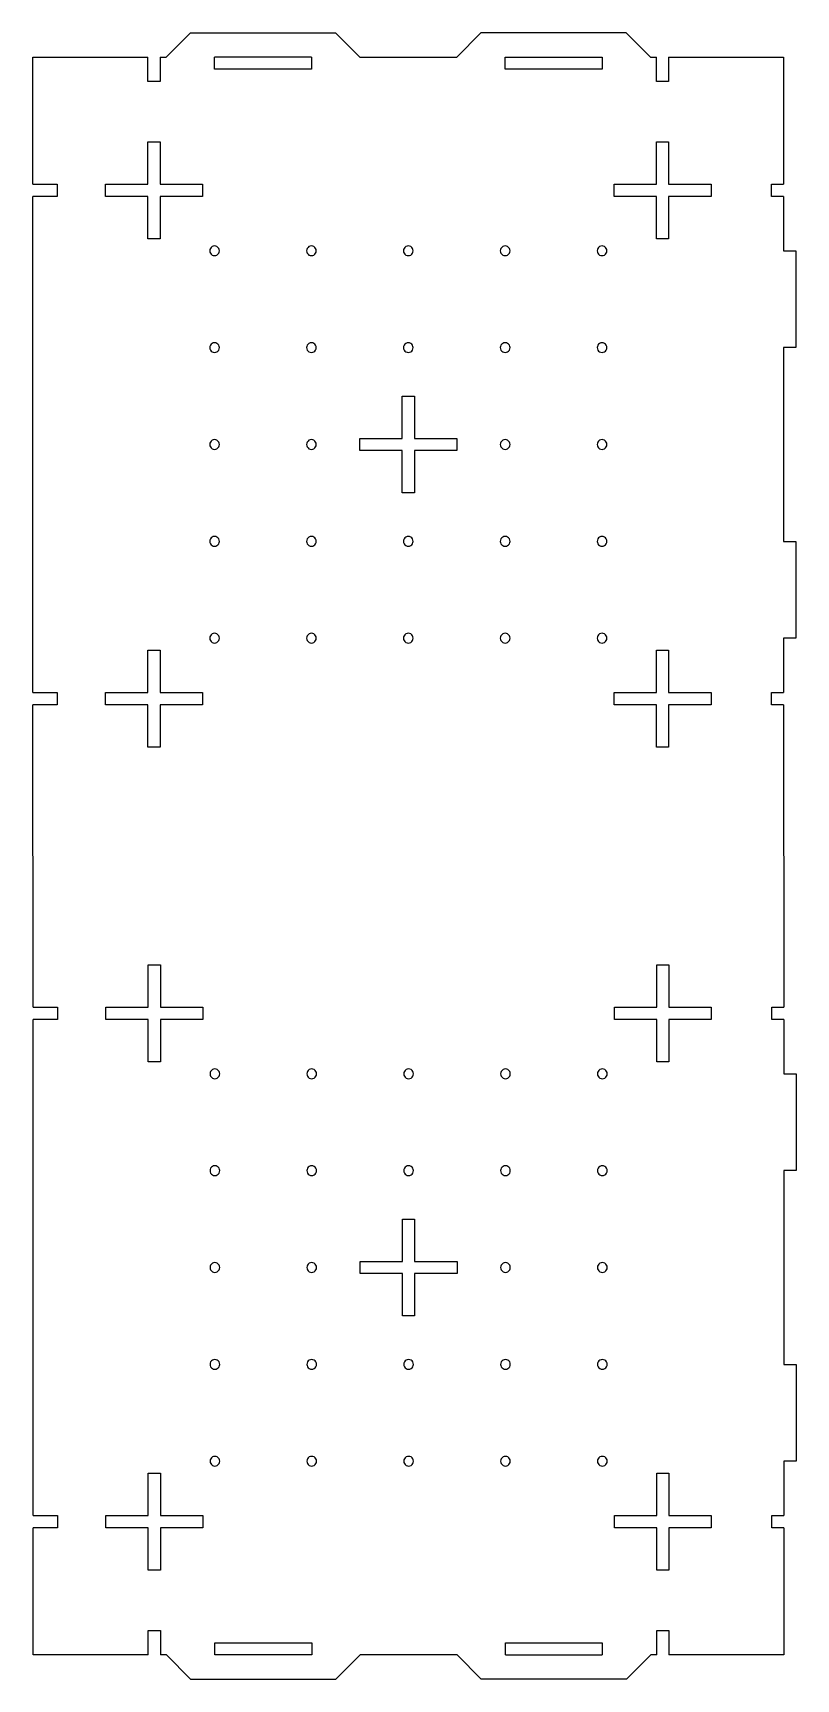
# Model space of a CAD drawing. Extents: x 5 to 694, y 5 to 686.
# Drawn here: x 379 to 694, y 5 to 685 of the extents above; entities that cross this region are included whole.
import ezdxf

# ---------------------------------------------------------------- set-up
doc = ezdxf.new("R2010")
doc.units = 0
doc.layers.add('Calque_1', color=7, linetype='CONTINUOUS')

msp = doc.modelspace()

# ---------------------------------------------------------------- linework, layer by layer
at = {"layer": 'Calque_1', "color": 7}
for p, q in [((433.879808, 675.086506), (443.879817, 685.086514)), ((443.879817, 685.086514), (503.87981, 685.086514)), ((503.87981, 685.086514), (513.879818, 675.086506)), ((553.879822, 675.086506), (563.879831, 685.086514)), ((623.879824, 685.086514), (563.879831, 685.086514)), ((623.879824, 685.086514), (633.879832, 675.086506)), ((378.879806, 675.086506), (426.379809, 675.086506)), ((378.879806, 622.586512), (378.879806, 675.086506)), ((426.379809, 665.086526), (426.379809, 675.086506)), ((431.379828, 675.086506), (431.379828, 665.086526)), ((431.379828, 675.086506), (433.879808, 675.086506)), ((453.879825, 670.086516), (453.879825, 675.086506)), ((493.87983, 675.086506), (453.879825, 675.086506)), ((493.87983, 675.086506), (493.87983, 670.086516)), ((513.879818, 675.086506), (553.879822, 675.086506)), ((573.879811, 675.086506), (613.879815, 675.086506)), ((573.879811, 670.086516), (573.879811, 675.086506)), ((613.879815, 675.086506), (613.879815, 670.086516)), ((633.879832, 675.086506), (636.379813, 675.086506)), ((636.379813, 665.086526), (636.379813, 675.086506)), ((641.379831, 675.086506), (688.879806, 675.086506)), ((641.379831, 675.086506), (641.379831, 665.086526)), ((688.879806, 675.086506), (688.879806, 622.586512)), ((493.87983, 670.086516), (453.879825, 670.086516)), ((613.879815, 670.086516), (573.879811, 670.086516)), ((431.379828, 665.086526), (426.379809, 665.086526)), ((641.379831, 665.086526), (636.379813, 665.086526)), ((426.379809, 622.586512), (426.379809, 640.086519)), ((426.379809, 640.086519), (431.379828, 640.086519)), ((431.379828, 640.086519), (431.379828, 622.586512)), ((636.379813, 640.086519), (641.379831, 640.086519)), ((636.379813, 622.586512), (636.379813, 640.086519)), ((641.379831, 640.086519), (641.379831, 622.586512)), ((378.879806, 622.586512), (388.879814, 622.586512)), ((388.879814, 622.586512), (388.879814, 617.586522)), ((408.879802, 622.586512), (426.379809, 622.586512)), ((408.879802, 617.586522), (408.879802, 622.586512)), ((431.379828, 622.586512), (448.879807, 622.586512)), ((448.879807, 622.586512), (448.879807, 617.586522)), ((618.879805, 617.586522), (618.879805, 622.586512)), ((618.879805, 622.586512), (636.379813, 622.586512)), ((641.379831, 622.586512), (658.87981, 622.586512)), ((658.87981, 622.586512), (658.87981, 617.586522)), ((683.879816, 617.586522), (683.879816, 622.586512)), ((683.879816, 622.586512), (688.879806, 622.586512)), ((388.879814, 617.586522), (378.879806, 617.586522)), ((378.879806, 412.586509), (378.879806, 617.586522)), ((426.379809, 617.586522), (408.879802, 617.586522)), ((426.379809, 600.086515), (426.379809, 617.586522)), ((448.879807, 617.586522), (431.379828, 617.586522)), ((431.379828, 617.586522), (431.379828, 600.086515)), ((636.379813, 617.586522), (618.879805, 617.586522)), ((636.379813, 600.086515), (636.379813, 617.586522)), ((658.87981, 617.586522), (641.379831, 617.586522)), ((641.379831, 617.586522), (641.379831, 600.086515)), ((688.879806, 617.586522), (683.879816, 617.586522)), ((688.879806, 617.586522), (688.879806, 595.086525)), ((431.379828, 600.086515), (426.379809, 600.086515)), ((641.379831, 600.086515), (636.379813, 600.086515)), ((453.879825, 593.086529), (453.879825, 593.086529)), ((493.87983, 593.086529), (493.87983, 593.086529)), ((533.879806, 593.086529), (533.879806, 593.086529)), ((573.879811, 593.086529), (573.879811, 593.086529)), ((613.879815, 593.086529), (613.879815, 593.086529)), ((688.879806, 595.086525), (693.879825, 595.086525)), ((693.879825, 595.086525), (693.879825, 555.08652)), ((453.879825, 553.086524), (453.879825, 553.086524)), ((493.87983, 553.086524), (493.87983, 553.086524)), ((533.879806, 553.086524), (533.879806, 553.086524)), ((573.879811, 553.086524), (573.879811, 553.086524)), ((613.879815, 553.086524), (613.879815, 553.086524)), ((693.879825, 555.08652), (688.879806, 555.08652)), ((688.879806, 555.08652), (688.879806, 475.086511)), ((531.379825, 535.086532), (536.379815, 535.086532)), ((531.379825, 517.586524), (531.379825, 535.086532)), ((536.379815, 535.086532), (536.379815, 517.586524)), ((513.879818, 517.586524), (531.379825, 517.586524)), ((513.879818, 512.586506), (513.879818, 517.586524)), ((536.379815, 517.586524), (553.879822, 517.586524)), ((553.879822, 517.586524), (553.879822, 512.586506)), ((453.879825, 513.086519), (453.879825, 513.086519)), ((493.87983, 513.086519), (493.87983, 513.086519)), ((531.379825, 512.586506), (513.879818, 512.586506)), ((531.379825, 495.086527), (531.379825, 512.586506)), ((536.379815, 512.586506), (536.379815, 495.086527)), ((553.879822, 512.586506), (536.379815, 512.586506)), ((573.879811, 513.086519), (573.879811, 513.086519)), ((613.879815, 513.086519), (613.879815, 513.086519)), ((536.379815, 495.086527), (531.379825, 495.086527)), ((453.879825, 473.086515), (453.879825, 473.086515)), ((493.87983, 473.086515), (493.87983, 473.086515)), ((533.879806, 473.086515), (533.879806, 473.086515)), ((573.879811, 473.086515), (573.879811, 473.086515)), ((613.879815, 473.086515), (613.879815, 473.086515)), ((688.879806, 475.086511), (693.879825, 475.086511)), ((693.879825, 475.086511), (693.879825, 435.086506)), ((426.379809, 412.586509), (426.379809, 430.086516)), ((426.379809, 430.086516), (431.379828, 430.086516)), ((431.379828, 430.086516), (431.379828, 412.586509)), ((453.879825, 433.08651), (453.879825, 433.08651)), ((493.87983, 433.08651), (493.87983, 433.08651)), ((533.879806, 433.08651), (533.879806, 433.08651)), ((573.879811, 433.08651), (573.879811, 433.08651)), ((613.879815, 433.08651), (613.879815, 433.08651)), ((636.379813, 412.586509), (636.379813, 430.086516)), ((636.379813, 430.086516), (641.379831, 430.086516)), ((641.379831, 430.086516), (641.379831, 412.586509)), ((693.879825, 435.086506), (688.879806, 435.086506)), ((688.879806, 435.086506), (688.879806, 412.586509)), ((378.879806, 412.586509), (388.879814, 412.586509)), ((388.879814, 412.586509), (388.879814, 407.586519)), ((408.879802, 407.586519), (408.879802, 412.586509)), ((408.879802, 412.586509), (426.379809, 412.586509)), ((431.379828, 412.586509), (448.879807, 412.586509)), ((448.879807, 412.586509), (448.879807, 407.586519)), ((618.879805, 407.586519), (618.879805, 412.586509)), ((618.879805, 412.586509), (636.379813, 412.586509)), ((641.379831, 412.586509), (658.87981, 412.586509)), ((658.87981, 412.586509), (658.87981, 407.586519)), ((683.879816, 407.586519), (683.879816, 412.586509)), ((683.879816, 412.586509), (688.879806, 412.586509)), ((388.879814, 407.586519), (378.879806, 407.586519)), ((378.879806, 355.086525), (378.879806, 407.586519)), ((426.379809, 407.586519), (408.879802, 407.586519)), ((426.379809, 390.086511), (426.379809, 407.586519)), ((431.379828, 407.586519), (431.379828, 390.086511)), ((448.879807, 407.586519), (431.379828, 407.586519)), ((636.379813, 407.586519), (618.879805, 407.586519)), ((636.379813, 390.086511), (636.379813, 407.586519)), ((641.379831, 407.586519), (641.379831, 390.086511)), ((658.87981, 407.586519), (641.379831, 407.586519)), ((688.879806, 407.586519), (683.879816, 407.586519)), ((688.879806, 407.586519), (688.879806, 355.086525)), ((431.379828, 390.086511), (426.379809, 390.086511)), ((641.379831, 390.086511), (636.379813, 390.086511)), ((379.006044, 335.141118), (378.879806, 355.086525)), ((688.879806, 355.086525), (689.006044, 335.141118)), ((379.006044, 282.641125), (379.006044, 335.141118)), ((689.006044, 335.141118), (689.006044, 282.641125)), ((426.506047, 282.641125), (426.506047, 300.141132)), ((426.506047, 300.141132), (431.506066, 300.141132)), ((431.506066, 300.141132), (431.506066, 282.641125)), ((636.506051, 300.141132), (641.506069, 300.141132)), ((636.506051, 282.641125), (636.506051, 300.141132)), ((641.506069, 300.141132), (641.506069, 282.641125)), ((379.006044, 282.641125), (389.006052, 282.641125)), ((389.006052, 282.641125), (389.006052, 277.641135)), ((409.00604, 282.641125), (426.506047, 282.641125)), ((409.00604, 277.641135), (409.00604, 282.641125)), ((431.506066, 282.641125), (449.006045, 282.641125)), ((449.006045, 282.641125), (449.006045, 277.641135)), ((619.006043, 277.641135), (619.006043, 282.641125)), ((619.006043, 282.641125), (636.506051, 282.641125)), ((641.506069, 282.641125), (659.006048, 282.641125)), ((659.006048, 282.641125), (659.006048, 277.641135)), ((684.006054, 277.641135), (684.006054, 282.641125)), ((684.006054, 282.641125), (689.006044, 282.641125)), ((389.006052, 277.641135), (379.006044, 277.641135)), ((379.006044, 72.641121), (379.006044, 277.641135)), ((426.506047, 277.641135), (409.00604, 277.641135)), ((426.506047, 260.141127), (426.506047, 277.641135)), ((449.006045, 277.641135), (431.506066, 277.641135)), ((431.506066, 277.641135), (431.506066, 260.141127)), ((636.506051, 277.641135), (619.006043, 277.641135)), ((636.506051, 260.141127), (636.506051, 277.641135)), ((659.006048, 277.641135), (641.506069, 277.641135)), ((641.506069, 277.641135), (641.506069, 260.141127)), ((689.006044, 277.641135), (684.006054, 277.641135)), ((689.006044, 277.641135), (689.006044, 255.141137)), ((431.506066, 260.141127), (426.506047, 260.141127)), ((641.506069, 260.141127), (636.506051, 260.141127)), ((454.006063, 253.141141), (454.006063, 253.141141)), ((494.006068, 253.141141), (494.006068, 253.141141)), ((534.006044, 253.141141), (534.006044, 253.141141)), ((574.006049, 253.141141), (574.006049, 253.141141)), ((614.006053, 253.141141), (614.006053, 253.141141)), ((689.006044, 255.141137), (694.006063, 255.141137)), ((694.006063, 255.141137), (694.006063, 215.141133)), ((454.006063, 213.141137), (454.006063, 213.141137)), ((494.006068, 213.141137), (494.006068, 213.141137)), ((534.006044, 213.141137), (534.006044, 213.141137)), ((574.006049, 213.141137), (574.006049, 213.141137)), ((614.006053, 213.141137), (614.006053, 213.141137)), ((694.006063, 215.141133), (689.006044, 215.141133)), ((689.006044, 215.141133), (689.006044, 135.141123)), ((531.506063, 195.141144), (536.506053, 195.141144)), ((531.506063, 177.641137), (531.506063, 195.141144)), ((536.506053, 195.141144), (536.506053, 177.641137)), ((514.006056, 177.641137), (531.506063, 177.641137)), ((514.006056, 172.641119), (514.006056, 177.641137)), ((536.506053, 177.641137), (554.00606, 177.641137)), ((554.00606, 177.641137), (554.00606, 172.641119)), ((454.006063, 173.141132), (454.006063, 173.141132)), ((494.006068, 173.141132), (494.006068, 173.141132)), ((531.506063, 172.641119), (514.006056, 172.641119)), ((531.506063, 155.14114), (531.506063, 172.641119)), ((536.506053, 172.641119), (536.506053, 155.14114)), ((554.00606, 172.641119), (536.506053, 172.641119)), ((574.006049, 173.141132), (574.006049, 173.141132)), ((614.006053, 173.141132), (614.006053, 173.141132)), ((536.506053, 155.14114), (531.506063, 155.14114)), ((454.006063, 133.141127), (454.006063, 133.141127)), ((494.006068, 133.141127), (494.006068, 133.141127)), ((534.006044, 133.141127), (534.006044, 133.141127)), ((574.006049, 133.141127), (574.006049, 133.141127)), ((614.006053, 133.141127), (614.006053, 133.141127)), ((689.006044, 135.141123), (694.006063, 135.141123)), ((694.006063, 135.141123), (694.006063, 95.141119)), ((426.506047, 72.641121), (426.506047, 90.141129)), ((426.506047, 90.141129), (431.506066, 90.141129)), ((431.506066, 90.141129), (431.506066, 72.641121)), ((454.006063, 93.141123), (454.006063, 93.141123)), ((494.006068, 93.141123), (494.006068, 93.141123)), ((534.006044, 93.141123), (534.006044, 93.141123)), ((574.006049, 93.141123), (574.006049, 93.141123)), ((614.006053, 93.141123), (614.006053, 93.141123)), ((636.506051, 72.641121), (636.506051, 90.141129)), ((636.506051, 90.141129), (641.506069, 90.141129)), ((641.506069, 90.141129), (641.506069, 72.641121)), ((694.006063, 95.141119), (689.006044, 95.141119)), ((689.006044, 95.141119), (689.006044, 72.641121)), ((379.006044, 72.641121), (389.006052, 72.641121)), ((389.006052, 72.641121), (389.006052, 67.641131)), ((409.00604, 67.641131), (409.00604, 72.641121)), ((409.00604, 72.641121), (426.506047, 72.641121)), ((431.506066, 72.641121), (449.006045, 72.641121)), ((449.006045, 72.641121), (449.006045, 67.641131)), ((619.006043, 67.641131), (619.006043, 72.641121)), ((619.006043, 72.641121), (636.506051, 72.641121)), ((641.506069, 72.641121), (659.006048, 72.641121)), ((659.006048, 72.641121), (659.006048, 67.641131)), ((684.006054, 67.641131), (684.006054, 72.641121)), ((684.006054, 72.641121), (689.006044, 72.641121)), ((389.006052, 67.641131), (379.006044, 67.641131)), ((379.006044, 15.141138), (379.006044, 67.641131)), ((426.506047, 67.641131), (409.00604, 67.641131)), ((426.506047, 50.141124), (426.506047, 67.641131)), ((431.506066, 67.641131), (431.506066, 50.141124)), ((449.006045, 67.641131), (431.506066, 67.641131)), ((636.506051, 67.641131), (619.006043, 67.641131)), ((636.506051, 50.141124), (636.506051, 67.641131)), ((641.506069, 67.641131), (641.506069, 50.141124)), ((659.006048, 67.641131), (641.506069, 67.641131)), ((689.006044, 67.641131), (684.006054, 67.641131)), ((689.006044, 67.641131), (689.006044, 15.141138)), ((431.506066, 50.141124), (426.506047, 50.141124)), ((641.506069, 50.141124), (636.506051, 50.141124)), ((426.506047, 15.141138), (426.506047, 25.141146)), ((426.506047, 25.141146), (431.506066, 25.141146)), ((431.506066, 25.141146), (431.506066, 15.141138)), ((636.506051, 15.141138), (636.506051, 25.141146)), ((636.506051, 25.141146), (641.506069, 25.141146)), ((641.506069, 25.141146), (641.506069, 15.141138)), ((426.506047, 15.141138), (379.006044, 15.141138)), ((434.006046, 15.141138), (431.506066, 15.141138)), ((444.006055, 5.141129), (434.006046, 15.141138)), ((454.006063, 15.141138), (454.006063, 20.141128)), ((454.006063, 20.141128), (494.006068, 20.141128)), ((494.006068, 15.141138), (454.006063, 15.141138)), ((494.006068, 20.141128), (494.006068, 15.141138)), ((514.006056, 15.141138), (504.006048, 5.141129)), ((554.00606, 15.141138), (514.006056, 15.141138)), ((564.006069, 5.141129), (554.00606, 15.141138)), ((574.006049, 20.141128), (614.006053, 20.141128)), ((574.006049, 15.141138), (574.006049, 20.141128)), ((574.006049, 15.141138), (614.006053, 15.141138)), ((614.006053, 20.141128), (614.006053, 15.141138)), ((634.00607, 15.141138), (624.006062, 5.141129)), ((636.506051, 15.141138), (634.00607, 15.141138)), ((689.006044, 15.141138), (641.506069, 15.141138)), ((444.006055, 5.141129), (504.006048, 5.141129)), ((624.006062, 5.141129), (564.006069, 5.141129))]:
    msp.add_line(p, q, dxfattribs=at)
for points in [[(452.144403, 596.087692), (451.786238, 595.468297), (451.786238, 594.704752), (452.144403, 594.085357)], [(453.879825, 597.086521), (453.164331, 597.087968), (452.502568, 596.707088), (452.144403, 596.087692)], [(452.144403, 594.085357), (452.502568, 593.465962), (453.164331, 593.085081), (453.879825, 593.086529)], [(455.615247, 596.087692), (455.257082, 596.707088), (454.595318, 597.087968), (453.879825, 597.086521)], [(453.879825, 593.086529), (454.595318, 593.085081), (455.257082, 593.465962), (455.615247, 594.085357)], [(455.615247, 594.085357), (455.973412, 594.704752), (455.973412, 595.468297), (455.615247, 596.087692)], [(492.144408, 596.087692), (491.786242, 595.468297), (491.786242, 594.704752), (492.144408, 594.085357)], [(493.87983, 597.086521), (493.164336, 597.087968), (492.502573, 596.707088), (492.144408, 596.087692)], [(492.144408, 594.085357), (492.502573, 593.465962), (493.164336, 593.085081), (493.87983, 593.086529)], [(495.615252, 596.087692), (495.257086, 596.707088), (494.595323, 597.087968), (493.87983, 597.086521)], [(493.87983, 593.086529), (494.595323, 593.085081), (495.257086, 593.465962), (495.615252, 594.085357)], [(495.615252, 594.085357), (495.973417, 594.704752), (495.973417, 595.468297), (495.615252, 596.087692)], [(532.144384, 596.087692), (531.786219, 595.468297), (531.786219, 594.704752), (532.144384, 594.085357)], [(533.879806, 597.086521), (533.164313, 597.087968), (532.502549, 596.707088), (532.144384, 596.087692)], [(532.144384, 594.085357), (532.502549, 593.465962), (533.164313, 593.085081), (533.879806, 593.086529)], [(535.615228, 596.087692), (535.257063, 596.707088), (534.595299, 597.087968), (533.879806, 597.086521)], [(533.879806, 593.086529), (534.595299, 593.085081), (535.257063, 593.465962), (535.615228, 594.085357)], [(535.615228, 594.085357), (535.973393, 594.704752), (535.973393, 595.468297), (535.615228, 596.087692)], [(572.144389, 596.087692), (571.786223, 595.468297), (571.786223, 594.704752), (572.144389, 594.085357)], [(573.879811, 597.086521), (573.164317, 597.087968), (572.502554, 596.707088), (572.144389, 596.087692)], [(572.144389, 594.085357), (572.502554, 593.465962), (573.164317, 593.085081), (573.879811, 593.086529)], [(575.615233, 596.087692), (575.257067, 596.707088), (574.595304, 597.087968), (573.879811, 597.086521)], [(573.879811, 593.086529), (574.595304, 593.085081), (575.257067, 593.465962), (575.615233, 594.085357)], [(575.615233, 594.085357), (575.973398, 594.704752), (575.973398, 595.468297), (575.615233, 596.087692)], [(612.144393, 596.087692), (611.786228, 595.468297), (611.786228, 594.704752), (612.144393, 594.085357)], [(613.879815, 597.086521), (613.164322, 597.087968), (612.502559, 596.707088), (612.144393, 596.087692)], [(612.144393, 594.085357), (612.502559, 593.465962), (613.164322, 593.085081), (613.879815, 593.086529)], [(615.615237, 596.087692), (615.257072, 596.707088), (614.595309, 597.087968), (613.879815, 597.086521)], [(613.879815, 593.086529), (614.595309, 593.085081), (615.257072, 593.465962), (615.615237, 594.085357)], [(615.615237, 594.085357), (615.973403, 594.704752), (615.973403, 595.468297), (615.615237, 596.087692)], [(452.144462, 556.087667), (451.786312, 555.468282), (451.786312, 554.704758), (452.144462, 554.085373)], [(453.879825, 557.086516), (453.164348, 557.087938), (452.502611, 556.707052), (452.144462, 556.087667)], [(452.144462, 554.085373), (452.502611, 553.465988), (453.164348, 553.085102), (453.879825, 553.086524)], [(455.615188, 556.087667), (455.257039, 556.707052), (454.595302, 557.087938), (453.879825, 557.086516)], [(453.879825, 553.086524), (454.595302, 553.085102), (455.257039, 553.465988), (455.615188, 554.085373)], [(455.615188, 554.085373), (455.973338, 554.704758), (455.973338, 555.468282), (455.615188, 556.087667)], [(492.144466, 556.087667), (491.786317, 555.468282), (491.786317, 554.704758), (492.144466, 554.085373)], [(493.87983, 557.086516), (493.164353, 557.087938), (492.502616, 556.707052), (492.144466, 556.087667)], [(492.144466, 554.085373), (492.502616, 553.465988), (493.164353, 553.085102), (493.87983, 553.086524)], [(495.615193, 556.087667), (495.257043, 556.707052), (494.595306, 557.087938), (493.87983, 557.086516)], [(493.87983, 553.086524), (494.595306, 553.085102), (495.257043, 553.465988), (495.615193, 554.085373)], [(495.615193, 554.085373), (495.973342, 554.704758), (495.973342, 555.468282), (495.615193, 556.087667)], [(532.144443, 556.087667), (531.786293, 555.468282), (531.786293, 554.704758), (532.144443, 554.085373)], [(533.879806, 557.086516), (533.164329, 557.087938), (532.502592, 556.707052), (532.144443, 556.087667)], [(532.144443, 554.085373), (532.502592, 553.465988), (533.164329, 553.085102), (533.879806, 553.086524)], [(535.615169, 556.087667), (535.25702, 556.707052), (534.595283, 557.087938), (533.879806, 557.086516)], [(533.879806, 553.086524), (534.595283, 553.085102), (535.25702, 553.465988), (535.615169, 554.085373)], [(535.615169, 554.085373), (535.973319, 554.704758), (535.973319, 555.468282), (535.615169, 556.087667)], [(572.144447, 556.087667), (571.786298, 555.468282), (571.786298, 554.704758), (572.144447, 554.085373)], [(573.879811, 557.086516), (573.164334, 557.087938), (572.502597, 556.707052), (572.144447, 556.087667)], [(572.144447, 554.085373), (572.502597, 553.465988), (573.164334, 553.085102), (573.879811, 553.086524)], [(575.615174, 556.087667), (575.257024, 556.707052), (574.595287, 557.087938), (573.879811, 557.086516)], [(573.879811, 553.086524), (574.595287, 553.085102), (575.257024, 553.465988), (575.615174, 554.085373)], [(575.615174, 554.085373), (575.973323, 554.704758), (575.973323, 555.468282), (575.615174, 556.087667)], [(612.144452, 556.087667), (611.786303, 555.468282), (611.786303, 554.704758), (612.144452, 554.085373)], [(613.879815, 557.086516), (613.164339, 557.087938), (612.502602, 556.707052), (612.144452, 556.087667)], [(612.144452, 554.085373), (612.502602, 553.465988), (613.164339, 553.085102), (613.879815, 553.086524)], [(615.615179, 556.087667), (615.257029, 556.707052), (614.595292, 557.087938), (613.879815, 557.086516)], [(613.879815, 553.086524), (614.595292, 553.085102), (615.257029, 553.465988), (615.615179, 554.085373)], [(615.615179, 554.085373), (615.973328, 554.704758), (615.973328, 555.468282), (615.615179, 556.087667)], [(453.879825, 517.086511), (453.164331, 517.087959), (452.502568, 516.707078), (452.144403, 516.087683)], [(455.615247, 516.087683), (455.257082, 516.707078), (454.595318, 517.087959), (453.879825, 517.086511)], [(493.87983, 517.086511), (493.164336, 517.087959), (492.502573, 516.707078), (492.144408, 516.087683)], [(495.615252, 516.087683), (495.257086, 516.707078), (494.595323, 517.087959), (493.87983, 517.086511)], [(573.879811, 517.086511), (573.164317, 517.087959), (572.502554, 516.707078), (572.144389, 516.087683)], [(575.615233, 516.087683), (575.257067, 516.707078), (574.595304, 517.087959), (573.879811, 517.086511)], [(613.879815, 517.086511), (613.164322, 517.087959), (612.502559, 516.707078), (612.144393, 516.087683)], [(615.615237, 516.087683), (615.257072, 516.707078), (614.595309, 517.087959), (613.879815, 517.086511)], [(452.144403, 516.087683), (451.786238, 515.468288), (451.786238, 514.704743), (452.144403, 514.085348)], [(452.144403, 514.085348), (452.502568, 513.465952), (453.164331, 513.085072), (453.879825, 513.086519)], [(453.879825, 513.086519), (454.595318, 513.085072), (455.257082, 513.465952), (455.615247, 514.085348)], [(455.615247, 514.085348), (455.973412, 514.704743), (455.973412, 515.468288), (455.615247, 516.087683)], [(492.144408, 516.087683), (491.786242, 515.468288), (491.786242, 514.704743), (492.144408, 514.085348)], [(492.144408, 514.085348), (492.502573, 513.465952), (493.164336, 513.085072), (493.87983, 513.086519)], [(493.87983, 513.086519), (494.595323, 513.085072), (495.257086, 513.465952), (495.615252, 514.085348)], [(495.615252, 514.085348), (495.973417, 514.704743), (495.973417, 515.468288), (495.615252, 516.087683)], [(572.144389, 516.087683), (571.786223, 515.468288), (571.786223, 514.704743), (572.144389, 514.085348)], [(572.144389, 514.085348), (572.502554, 513.465952), (573.164317, 513.085072), (573.879811, 513.086519)], [(573.879811, 513.086519), (574.595304, 513.085072), (575.257067, 513.465952), (575.615233, 514.085348)], [(575.615233, 514.085348), (575.973398, 514.704743), (575.973398, 515.468288), (575.615233, 516.087683)], [(612.144393, 516.087683), (611.786228, 515.468288), (611.786228, 514.704743), (612.144393, 514.085348)], [(612.144393, 514.085348), (612.502559, 513.465952), (613.164322, 513.085072), (613.879815, 513.086519)], [(613.879815, 513.086519), (614.595309, 513.085072), (615.257072, 513.465952), (615.615237, 514.085348)], [(615.615237, 514.085348), (615.973403, 514.704743), (615.973403, 515.468288), (615.615237, 516.087683)], [(452.144462, 476.087658), (451.786312, 475.468273), (451.786312, 474.704748), (452.144462, 474.085363)], [(453.879825, 477.086507), (453.164348, 477.087929), (452.502611, 476.707043), (452.144462, 476.087658)], [(455.615188, 476.087658), (455.257039, 476.707043), (454.595302, 477.087929), (453.879825, 477.086507)], [(455.615188, 474.085363), (455.973338, 474.704748), (455.973338, 475.468273), (455.615188, 476.087658)], [(492.144466, 476.087658), (491.786317, 475.468273), (491.786317, 474.704748), (492.144466, 474.085363)], [(493.87983, 477.086507), (493.164353, 477.087929), (492.502616, 476.707043), (492.144466, 476.087658)], [(495.615193, 476.087658), (495.257043, 476.707043), (494.595306, 477.087929), (493.87983, 477.086507)], [(495.615193, 474.085363), (495.973342, 474.704748), (495.973342, 475.468273), (495.615193, 476.087658)], [(532.144443, 476.087658), (531.786293, 475.468273), (531.786293, 474.704748), (532.144443, 474.085363)], [(533.879806, 477.086507), (533.164329, 477.087929), (532.502592, 476.707043), (532.144443, 476.087658)], [(535.615169, 476.087658), (535.25702, 476.707043), (534.595283, 477.087929), (533.879806, 477.086507)], [(535.615169, 474.085363), (535.973319, 474.704748), (535.973319, 475.468273), (535.615169, 476.087658)], [(572.144447, 476.087658), (571.786298, 475.468273), (571.786298, 474.704748), (572.144447, 474.085363)], [(573.879811, 477.086507), (573.164334, 477.087929), (572.502597, 476.707043), (572.144447, 476.087658)], [(575.615174, 476.087658), (575.257024, 476.707043), (574.595287, 477.087929), (573.879811, 477.086507)], [(575.615174, 474.085363), (575.973323, 474.704748), (575.973323, 475.468273), (575.615174, 476.087658)], [(612.144452, 476.087658), (611.786303, 475.468273), (611.786303, 474.704748), (612.144452, 474.085363)], [(613.879815, 477.086507), (613.164339, 477.087929), (612.502602, 476.707043), (612.144452, 476.087658)], [(615.615179, 476.087658), (615.257029, 476.707043), (614.595292, 477.087929), (613.879815, 477.086507)], [(615.615179, 474.085363), (615.973328, 474.704748), (615.973328, 475.468273), (615.615179, 476.087658)], [(452.144462, 474.085363), (452.502611, 473.465978), (453.164348, 473.085092), (453.879825, 473.086515)], [(453.879825, 473.086515), (454.595302, 473.085092), (455.257039, 473.465978), (455.615188, 474.085363)], [(492.144466, 474.085363), (492.502616, 473.465978), (493.164353, 473.085092), (493.87983, 473.086515)], [(493.87983, 473.086515), (494.595306, 473.085092), (495.257043, 473.465978), (495.615193, 474.085363)], [(532.144443, 474.085363), (532.502592, 473.465978), (533.164329, 473.085092), (533.879806, 473.086515)], [(533.879806, 473.086515), (534.595283, 473.085092), (535.25702, 473.465978), (535.615169, 474.085363)], [(572.144447, 474.085363), (572.502597, 473.465978), (573.164334, 473.085092), (573.879811, 473.086515)], [(573.879811, 473.086515), (574.595287, 473.085092), (575.257024, 473.465978), (575.615174, 474.085363)], [(612.144452, 474.085363), (612.502602, 473.465978), (613.164339, 473.085092), (613.879815, 473.086515)], [(613.879815, 473.086515), (614.595292, 473.085092), (615.257029, 473.465978), (615.615179, 474.085363)], [(452.147765, 436.086525), (451.790498, 435.46772), (451.790498, 434.70532), (452.147765, 434.086515)], [(453.879825, 437.08653), (453.16529, 437.08653), (452.505033, 436.70533), (452.147765, 436.086525)], [(455.611884, 436.086525), (455.254617, 436.70533), (454.59436, 437.08653), (453.879825, 437.08653)], [(455.611884, 434.086515), (455.969152, 434.70532), (455.969152, 435.46772), (455.611884, 436.086525)], [(492.14777, 436.086525), (491.790503, 435.46772), (491.790503, 434.70532), (492.14777, 434.086515)], [(493.87983, 437.08653), (493.165295, 437.08653), (492.505037, 436.70533), (492.14777, 436.086525)], [(495.611889, 436.086525), (495.254622, 436.70533), (494.594364, 437.08653), (493.87983, 437.08653)], [(495.611889, 434.086515), (495.969157, 434.70532), (495.969157, 435.46772), (495.611889, 436.086525)], [(532.147746, 436.086525), (531.790479, 435.46772), (531.790479, 434.70532), (532.147746, 434.086515)], [(533.879806, 437.08653), (533.165271, 437.08653), (532.505014, 436.70533), (532.147746, 436.086525)], [(535.611866, 436.086525), (535.254598, 436.70533), (534.594341, 437.08653), (533.879806, 437.08653)], [(535.611866, 434.086515), (535.969133, 434.70532), (535.969133, 435.46772), (535.611866, 436.086525)], [(572.147751, 436.086525), (571.790484, 435.46772), (571.790484, 434.70532), (572.147751, 434.086515)], [(573.879811, 437.08653), (573.165276, 437.08653), (572.505018, 436.70533), (572.147751, 436.086525)], [(575.61187, 436.086525), (575.254603, 436.70533), (574.594345, 437.08653), (573.879811, 437.08653)], [(575.61187, 434.086515), (575.969138, 434.70532), (575.969138, 435.46772), (575.61187, 436.086525)], [(612.147756, 436.086525), (611.790488, 435.46772), (611.790488, 434.70532), (612.147756, 434.086515)], [(613.879815, 437.08653), (613.165281, 437.08653), (612.505023, 436.70533), (612.147756, 436.086525)], [(615.611875, 436.086525), (615.254608, 436.70533), (614.59435, 437.08653), (613.879815, 437.08653)], [(615.611875, 434.086515), (615.969142, 434.70532), (615.969142, 435.46772), (615.611875, 436.086525)], [(452.147765, 434.086515), (452.505033, 433.46771), (453.16529, 433.08651), (453.879825, 433.08651)], [(453.879825, 433.08651), (454.59436, 433.08651), (455.254617, 433.46771), (455.611884, 434.086515)], [(492.14777, 434.086515), (492.505037, 433.46771), (493.165295, 433.08651), (493.87983, 433.08651)], [(493.87983, 433.08651), (494.594364, 433.08651), (495.254622, 433.46771), (495.611889, 434.086515)], [(532.147746, 434.086515), (532.505014, 433.46771), (533.165271, 433.08651), (533.879806, 433.08651)], [(533.879806, 433.08651), (534.594341, 433.08651), (535.254598, 433.46771), (535.611866, 434.086515)], [(572.147751, 434.086515), (572.505018, 433.46771), (573.165276, 433.08651), (573.879811, 433.08651)], [(573.879811, 433.08651), (574.594345, 433.08651), (575.254603, 433.46771), (575.61187, 434.086515)], [(612.147756, 434.086515), (612.505023, 433.46771), (613.165281, 433.08651), (613.879815, 433.08651)], [(613.879815, 433.08651), (614.59435, 433.08651), (615.254608, 433.46771), (615.611875, 434.086515)], [(452.270641, 256.142305), (451.912476, 255.52291), (451.912476, 254.759365), (452.270641, 254.13997)], [(454.006063, 257.141133), (453.290569, 257.142581), (452.628806, 256.7617), (452.270641, 256.142305)], [(452.270641, 254.13997), (452.628806, 253.520574), (453.290569, 253.139694), (454.006063, 253.141141)], [(455.741485, 256.142305), (455.38332, 256.7617), (454.721556, 257.142581), (454.006063, 257.141133)], [(454.006063, 253.141141), (454.721556, 253.139694), (455.38332, 253.520574), (455.741485, 254.13997)], [(455.741485, 254.13997), (456.09965, 254.759365), (456.09965, 255.52291), (455.741485, 256.142305)], [(492.270646, 256.142305), (491.91248, 255.52291), (491.91248, 254.759365), (492.270646, 254.13997)], [(494.006068, 257.141133), (493.290574, 257.142581), (492.628811, 256.7617), (492.270646, 256.142305)], [(492.270646, 254.13997), (492.628811, 253.520574), (493.290574, 253.139694), (494.006068, 253.141141)], [(495.74149, 256.142305), (495.383324, 256.7617), (494.721561, 257.142581), (494.006068, 257.141133)], [(494.006068, 253.141141), (494.721561, 253.139694), (495.383324, 253.520574), (495.74149, 254.13997)], [(495.74149, 254.13997), (496.099655, 254.759365), (496.099655, 255.52291), (495.74149, 256.142305)], [(532.270622, 256.142305), (531.912457, 255.52291), (531.912457, 254.759365), (532.270622, 254.13997)], [(534.006044, 257.141133), (533.290551, 257.142581), (532.628787, 256.7617), (532.270622, 256.142305)], [(532.270622, 254.13997), (532.628787, 253.520574), (533.290551, 253.139694), (534.006044, 253.141141)], [(535.741466, 256.142305), (535.383301, 256.7617), (534.721537, 257.142581), (534.006044, 257.141133)], [(534.006044, 253.141141), (534.721537, 253.139694), (535.383301, 253.520574), (535.741466, 254.13997)], [(535.741466, 254.13997), (536.099631, 254.759365), (536.099631, 255.52291), (535.741466, 256.142305)], [(572.270627, 256.142305), (571.912461, 255.52291), (571.912461, 254.759365), (572.270627, 254.13997)], [(574.006049, 257.141133), (573.290555, 257.142581), (572.628792, 256.7617), (572.270627, 256.142305)], [(572.270627, 254.13997), (572.628792, 253.520574), (573.290555, 253.139694), (574.006049, 253.141141)], [(575.741471, 256.142305), (575.383305, 256.7617), (574.721542, 257.142581), (574.006049, 257.141133)], [(574.006049, 253.141141), (574.721542, 253.139694), (575.383305, 253.520574), (575.741471, 254.13997)], [(575.741471, 254.13997), (576.099636, 254.759365), (576.099636, 255.52291), (575.741471, 256.142305)], [(612.270631, 256.142305), (611.912466, 255.52291), (611.912466, 254.759365), (612.270631, 254.13997)], [(614.006053, 257.141133), (613.29056, 257.142581), (612.628797, 256.7617), (612.270631, 256.142305)], [(612.270631, 254.13997), (612.628797, 253.520574), (613.29056, 253.139694), (614.006053, 253.141141)], [(615.741475, 256.142305), (615.38331, 256.7617), (614.721547, 257.142581), (614.006053, 257.141133)], [(614.006053, 253.141141), (614.721547, 253.139694), (615.38331, 253.520574), (615.741475, 254.13997)], [(615.741475, 254.13997), (616.099641, 254.759365), (616.099641, 255.52291), (615.741475, 256.142305)], [(452.2707, 216.14228), (451.91255, 215.522895), (451.91255, 214.75937), (452.2707, 214.139985)], [(454.006063, 217.141129), (453.290586, 217.142551), (452.628849, 216.761665), (452.2707, 216.14228)], [(452.2707, 214.139985), (452.628849, 213.5206), (453.290586, 213.139714), (454.006063, 213.141137)], [(455.741426, 216.14228), (455.383277, 216.761665), (454.72154, 217.142551), (454.006063, 217.141129)], [(454.006063, 213.141137), (454.72154, 213.139714), (455.383277, 213.5206), (455.741426, 214.139985)], [(455.741426, 214.139985), (456.099576, 214.75937), (456.099576, 215.522895), (455.741426, 216.14228)], [(492.270704, 216.14228), (491.912555, 215.522895), (491.912555, 214.75937), (492.270704, 214.139985)], [(494.006068, 217.141129), (493.290591, 217.142551), (492.628854, 216.761665), (492.270704, 216.14228)], [(492.270704, 214.139985), (492.628854, 213.5206), (493.290591, 213.139714), (494.006068, 213.141137)], [(495.741431, 216.14228), (495.383281, 216.761665), (494.721544, 217.142551), (494.006068, 217.141129)], [(494.006068, 213.141137), (494.721544, 213.139714), (495.383281, 213.5206), (495.741431, 214.139985)], [(495.741431, 214.139985), (496.09958, 214.75937), (496.09958, 215.522895), (495.741431, 216.14228)], [(532.270681, 216.14228), (531.912531, 215.522895), (531.912531, 214.75937), (532.270681, 214.139985)], [(534.006044, 217.141129), (533.290567, 217.142551), (532.62883, 216.761665), (532.270681, 216.14228)], [(532.270681, 214.139985), (532.62883, 213.5206), (533.290567, 213.139714), (534.006044, 213.141137)], [(535.741407, 216.14228), (535.383258, 216.761665), (534.721521, 217.142551), (534.006044, 217.141129)], [(534.006044, 213.141137), (534.721521, 213.139714), (535.383258, 213.5206), (535.741407, 214.139985)], [(535.741407, 214.139985), (536.099557, 214.75937), (536.099557, 215.522895), (535.741407, 216.14228)], [(572.270685, 216.14228), (571.912536, 215.522895), (571.912536, 214.75937), (572.270685, 214.139985)], [(574.006049, 217.141129), (573.290572, 217.142551), (572.628835, 216.761665), (572.270685, 216.14228)], [(572.270685, 214.139985), (572.628835, 213.5206), (573.290572, 213.139714), (574.006049, 213.141137)], [(575.741412, 216.14228), (575.383262, 216.761665), (574.721525, 217.142551), (574.006049, 217.141129)], [(574.006049, 213.141137), (574.721525, 213.139714), (575.383262, 213.5206), (575.741412, 214.139985)], [(575.741412, 214.139985), (576.099561, 214.75937), (576.099561, 215.522895), (575.741412, 216.14228)], [(612.27069, 216.14228), (611.912541, 215.522895), (611.912541, 214.75937), (612.27069, 214.139985)], [(614.006053, 217.141129), (613.290577, 217.142551), (612.62884, 216.761665), (612.27069, 216.14228)], [(612.27069, 214.139985), (612.62884, 213.5206), (613.290577, 213.139714), (614.006053, 213.141137)], [(615.741417, 216.14228), (615.383267, 216.761665), (614.72153, 217.142551), (614.006053, 217.141129)], [(614.006053, 213.141137), (614.72153, 213.139714), (615.383267, 213.5206), (615.741417, 214.139985)], [(615.741417, 214.139985), (616.099566, 214.75937), (616.099566, 215.522895), (615.741417, 216.14228)], [(454.006063, 177.141124), (453.290569, 177.142571), (452.628806, 176.761691), (452.270641, 176.142296)], [(455.741485, 176.142296), (455.38332, 176.761691), (454.721556, 177.142571), (454.006063, 177.141124)], [(494.006068, 177.141124), (493.290574, 177.142571), (492.628811, 176.761691), (492.270646, 176.142296)], [(495.74149, 176.142296), (495.383324, 176.761691), (494.721561, 177.142571), (494.006068, 177.141124)], [(574.006049, 177.141124), (573.290555, 177.142571), (572.628792, 176.761691), (572.270627, 176.142296)], [(575.741471, 176.142296), (575.383305, 176.761691), (574.721542, 177.142571), (574.006049, 177.141124)], [(614.006053, 177.141124), (613.29056, 177.142571), (612.628797, 176.761691), (612.270631, 176.142296)], [(615.741475, 176.142296), (615.38331, 176.761691), (614.721547, 177.142571), (614.006053, 177.141124)], [(452.270641, 176.142296), (451.912476, 175.5229), (451.912476, 174.759356), (452.270641, 174.13996)], [(452.270641, 174.13996), (452.628806, 173.520565), (453.290569, 173.139685), (454.006063, 173.141132)], [(454.006063, 173.141132), (454.721556, 173.139685), (455.38332, 173.520565), (455.741485, 174.13996)], [(455.741485, 174.13996), (456.09965, 174.759356), (456.09965, 175.5229), (455.741485, 176.142296)], [(492.270646, 176.142296), (491.91248, 175.5229), (491.91248, 174.759356), (492.270646, 174.13996)], [(492.270646, 174.13996), (492.628811, 173.520565), (493.290574, 173.139685), (494.006068, 173.141132)], [(494.006068, 173.141132), (494.721561, 173.139685), (495.383324, 173.520565), (495.74149, 174.13996)], [(495.74149, 174.13996), (496.099655, 174.759356), (496.099655, 175.5229), (495.74149, 176.142296)], [(572.270627, 176.142296), (571.912461, 175.5229), (571.912461, 174.759356), (572.270627, 174.13996)], [(572.270627, 174.13996), (572.628792, 173.520565), (573.290555, 173.139685), (574.006049, 173.141132)], [(574.006049, 173.141132), (574.721542, 173.139685), (575.383305, 173.520565), (575.741471, 174.13996)], [(575.741471, 174.13996), (576.099636, 174.759356), (576.099636, 175.5229), (575.741471, 176.142296)], [(612.270631, 176.142296), (611.912466, 175.5229), (611.912466, 174.759356), (612.270631, 174.13996)], [(612.270631, 174.13996), (612.628797, 173.520565), (613.29056, 173.139685), (614.006053, 173.141132)], [(614.006053, 173.141132), (614.721547, 173.139685), (615.38331, 173.520565), (615.741475, 174.13996)], [(615.741475, 174.13996), (616.099641, 174.759356), (616.099641, 175.5229), (615.741475, 176.142296)], [(452.2707, 136.142271), (451.91255, 135.522886), (451.91255, 134.759361), (452.2707, 134.139976)], [(454.006063, 137.141119), (453.290586, 137.142542), (452.628849, 136.761656), (452.2707, 136.142271)], [(455.741426, 136.142271), (455.383277, 136.761656), (454.72154, 137.142542), (454.006063, 137.141119)], [(455.741426, 134.139976), (456.099576, 134.759361), (456.099576, 135.522886), (455.741426, 136.142271)], [(492.270704, 136.142271), (491.912555, 135.522886), (491.912555, 134.759361), (492.270704, 134.139976)], [(494.006068, 137.141119), (493.290591, 137.142542), (492.628854, 136.761656), (492.270704, 136.142271)], [(495.741431, 136.142271), (495.383281, 136.761656), (494.721544, 137.142542), (494.006068, 137.141119)], [(495.741431, 134.139976), (496.09958, 134.759361), (496.09958, 135.522886), (495.741431, 136.142271)], [(532.270681, 136.142271), (531.912531, 135.522886), (531.912531, 134.759361), (532.270681, 134.139976)], [(534.006044, 137.141119), (533.290567, 137.142542), (532.62883, 136.761656), (532.270681, 136.142271)], [(535.741407, 136.142271), (535.383258, 136.761656), (534.721521, 137.142542), (534.006044, 137.141119)], [(535.741407, 134.139976), (536.099557, 134.759361), (536.099557, 135.522886), (535.741407, 136.142271)], [(572.270685, 136.142271), (571.912536, 135.522886), (571.912536, 134.759361), (572.270685, 134.139976)], [(574.006049, 137.141119), (573.290572, 137.142542), (572.628835, 136.761656), (572.270685, 136.142271)], [(575.741412, 136.142271), (575.383262, 136.761656), (574.721525, 137.142542), (574.006049, 137.141119)], [(575.741412, 134.139976), (576.099561, 134.759361), (576.099561, 135.522886), (575.741412, 136.142271)], [(612.27069, 136.142271), (611.912541, 135.522886), (611.912541, 134.759361), (612.27069, 134.139976)], [(614.006053, 137.141119), (613.290577, 137.142542), (612.62884, 136.761656), (612.27069, 136.142271)], [(615.741417, 136.142271), (615.383267, 136.761656), (614.72153, 137.142542), (614.006053, 137.141119)], [(615.741417, 134.139976), (616.099566, 134.759361), (616.099566, 135.522886), (615.741417, 136.142271)], [(452.2707, 134.139976), (452.628849, 133.520591), (453.290586, 133.139705), (454.006063, 133.141127)], [(454.006063, 133.141127), (454.72154, 133.139705), (455.383277, 133.520591), (455.741426, 134.139976)], [(492.270704, 134.139976), (492.628854, 133.520591), (493.290591, 133.139705), (494.006068, 133.141127)], [(494.006068, 133.141127), (494.721544, 133.139705), (495.383281, 133.520591), (495.741431, 134.139976)], [(532.270681, 134.139976), (532.62883, 133.520591), (533.290567, 133.139705), (534.006044, 133.141127)], [(534.006044, 133.141127), (534.721521, 133.139705), (535.383258, 133.520591), (535.741407, 134.139976)], [(572.270685, 134.139976), (572.628835, 133.520591), (573.290572, 133.139705), (574.006049, 133.141127)], [(574.006049, 133.141127), (574.721525, 133.139705), (575.383262, 133.520591), (575.741412, 134.139976)], [(612.27069, 134.139976), (612.62884, 133.520591), (613.290577, 133.139705), (614.006053, 133.141127)], [(614.006053, 133.141127), (614.72153, 133.139705), (615.383267, 133.520591), (615.741417, 134.139976)], [(452.274003, 96.141138), (451.916736, 95.522333), (451.916736, 94.759933), (452.274003, 94.141128)], [(454.006063, 97.141143), (453.291528, 97.141143), (452.631271, 96.759943), (452.274003, 96.141138)], [(455.738122, 96.141138), (455.380855, 96.759943), (454.720598, 97.141143), (454.006063, 97.141143)], [(455.738122, 94.141128), (456.09539, 94.759933), (456.09539, 95.522333), (455.738122, 96.141138)], [(492.274008, 96.141138), (491.916741, 95.522333), (491.916741, 94.759933), (492.274008, 94.141128)], [(494.006068, 97.141143), (493.291533, 97.141143), (492.631275, 96.759943), (492.274008, 96.141138)], [(495.738127, 96.141138), (495.38086, 96.759943), (494.720602, 97.141143), (494.006068, 97.141143)], [(495.738127, 94.141128), (496.095395, 94.759933), (496.095395, 95.522333), (495.738127, 96.141138)], [(532.273984, 96.141138), (531.916717, 95.522333), (531.916717, 94.759933), (532.273984, 94.141128)], [(534.006044, 97.141143), (533.291509, 97.141143), (532.631252, 96.759943), (532.273984, 96.141138)], [(535.738104, 96.141138), (535.380836, 96.759943), (534.720579, 97.141143), (534.006044, 97.141143)], [(535.738104, 94.141128), (536.095371, 94.759933), (536.095371, 95.522333), (535.738104, 96.141138)], [(572.273989, 96.141138), (571.916722, 95.522333), (571.916722, 94.759933), (572.273989, 94.141128)], [(574.006049, 97.141143), (573.291514, 97.141143), (572.631256, 96.759943), (572.273989, 96.141138)], [(575.738108, 96.141138), (575.380841, 96.759943), (574.720583, 97.141143), (574.006049, 97.141143)], [(575.738108, 94.141128), (576.095376, 94.759933), (576.095376, 95.522333), (575.738108, 96.141138)], [(612.273994, 96.141138), (611.916726, 95.522333), (611.916726, 94.759933), (612.273994, 94.141128)], [(614.006053, 97.141143), (613.291519, 97.141143), (612.631261, 96.759943), (612.273994, 96.141138)], [(615.738113, 96.141138), (615.380846, 96.759943), (614.720588, 97.141143), (614.006053, 97.141143)], [(615.738113, 94.141128), (616.09538, 94.759933), (616.09538, 95.522333), (615.738113, 96.141138)], [(452.274003, 94.141128), (452.631271, 93.522322), (453.291528, 93.141123), (454.006063, 93.141123)], [(454.006063, 93.141123), (454.720598, 93.141123), (455.380855, 93.522322), (455.738122, 94.141128)], [(492.274008, 94.141128), (492.631275, 93.522322), (493.291533, 93.141123), (494.006068, 93.141123)], [(494.006068, 93.141123), (494.720602, 93.141123), (495.38086, 93.522322), (495.738127, 94.141128)], [(532.273984, 94.141128), (532.631252, 93.522322), (533.291509, 93.141123), (534.006044, 93.141123)], [(534.006044, 93.141123), (534.720579, 93.141123), (535.380836, 93.522322), (535.738104, 94.141128)], [(572.273989, 94.141128), (572.631256, 93.522322), (573.291514, 93.141123), (574.006049, 93.141123)], [(574.006049, 93.141123), (574.720583, 93.141123), (575.380841, 93.522322), (575.738108, 94.141128)], [(612.273994, 94.141128), (612.631261, 93.522322), (613.291519, 93.141123), (614.006053, 93.141123)], [(614.006053, 93.141123), (614.720588, 93.141123), (615.380846, 93.522322), (615.738113, 94.141128)]]:
    msp.add_open_spline(points, degree=3, dxfattribs=at)

doc.saveas('drawing.dxf')
